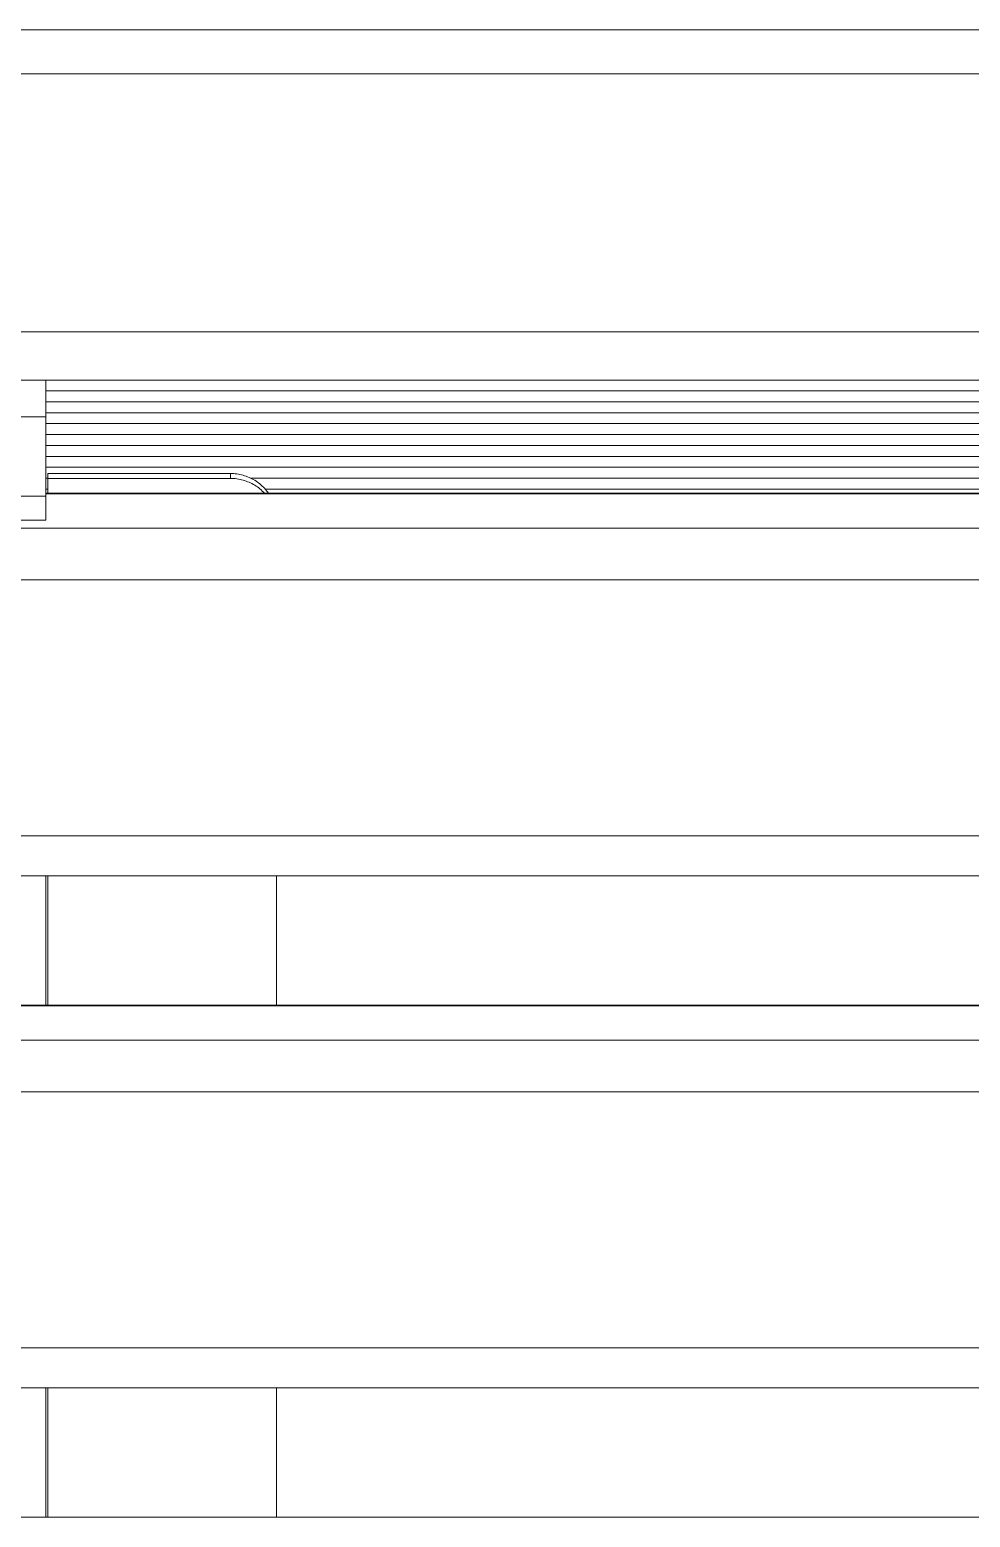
# Model space of a CAD drawing. Header units: inches. Extents: x -16 to 183, y -17 to 123.
# Drawn here: x -5 to -0.98, y 116.78 to 123.13 of the extents above; entities that cross this region are included whole.
import ezdxf

# ---------------------------------------------------------------- set-up
doc = ezdxf.new("R2010")
doc.units = ezdxf.units.IN
doc.layers.add('ZANO_R', color=7, linetype='Continuous', lineweight=0)

msp = doc.modelspace()

# ---------------------------------------------------------------- linework, layer by layer
at = {"layer": 'ZANO_R'}
for p, q in [((-7.48676, 123.13141), (62.98564, 123.13141)), ((62.98564, 122.94287), (-7.48676, 122.94287)), ((-7.48676, 121.84149), (62.98564, 121.84149)), ((62.98564, 121.6365), (-7.48676, 121.6365)), ((-4.9277, 121.47913), (-4.9277, 121.63647)), ((-4.9277, 121.58995), (27.55259, 121.58995)), ((27.55259, 121.58978), (-4.9277, 121.58978)), ((27.55259, 121.5434), (-4.9277, 121.5434)), ((-5.3214, 121.47913), (-4.9277, 121.47913)), ((-4.9277, 121.49686), (27.55259, 121.49686)), ((27.55259, 121.49668), (-4.9277, 121.49668)), ((-4.9277, 121.14137), (-4.9277, 121.47913)), ((27.55259, 121.45031), (-4.9277, 121.45031)), ((-4.9277, 121.40376), (27.55259, 121.40376)), ((27.55259, 121.40358), (-4.9277, 121.40358)), ((27.55259, 121.35721), (-4.9277, 121.35721)), ((-4.9277, 121.31066), (27.55259, 121.31066)), ((27.55259, 121.31048), (-4.9277, 121.31048)), ((27.55259, 121.26411), (-4.9277, 121.26411)), ((-4.9277, 121.21756), (-4.91983, 121.21756)), ((-4.91983, 121.21738), (-4.9277, 121.21738)), ((-4.91983, 121.23749), (-4.91983, 121.21655)), ((-4.91983, 121.23749), (-4.1403, 121.23749)), ((-4.91983, 121.21655), (-4.1403, 121.21655)), ((-4.91983, 121.1531), (-4.91983, 121.21655)), ((-4.1403, 121.23749), (-4.1403, 121.21655)), ((-4.1403, 121.23749), (-4.13352, 121.23738)), ((-4.1403, 121.21655), (-4.13351, 121.21644)), ((-4.13352, 121.23738), (-4.12674, 121.23704)), ((-4.13351, 121.21644), (-4.12672, 121.21609)), ((-4.12674, 121.23704), (-4.11998, 121.23647)), ((-4.12672, 121.21609), (-4.11995, 121.21551)), ((-4.11998, 121.23647), (-4.11324, 121.23566)), ((-4.11995, 121.21551), (-4.1132, 121.2147)), ((-4.11324, 121.23566), (-4.10654, 121.23462)), ((-4.1132, 121.2147), (-4.10648, 121.21366)), ((-4.10654, 121.23462), (-4.09987, 121.23335)), ((-4.10648, 121.21366), (-4.09981, 121.21239)), ((-4.09987, 121.23335), (-4.09325, 121.23186)), ((-4.09981, 121.21239), (-4.09318, 121.21089)), ((-4.09325, 121.23186), (-4.08669, 121.23014)), ((-4.09318, 121.21089), (-4.08661, 121.20916)), ((-4.08669, 121.23014), (-4.08019, 121.22819)), ((-4.08661, 121.20916), (-4.0801, 121.20721)), ((-4.08019, 121.22819), (-4.07376, 121.22602)), ((-4.0801, 121.20721), (-4.07366, 121.20503)), ((-4.07376, 121.22602), (-4.06741, 121.22363)), ((-4.07366, 121.20503), (-4.0673, 121.20264)), ((-4.06741, 121.22363), (-4.06115, 121.22103)), ((-4.0673, 121.20264), (-4.06102, 121.20002)), ((-4.06115, 121.22103), (-4.05497, 121.21821)), ((-4.06102, 121.20002), (-4.05484, 121.1972)), ((-4.05497, 121.21821), (-4.0489, 121.21518)), ((-4.05484, 121.1972), (-4.04876, 121.19416)), ((-4.05362, 121.21756), (26.67851, 121.21756)), ((26.67815, 121.21738), (-4.05326, 121.21738)), ((-4.0489, 121.21518), (-4.04294, 121.21194)), ((-4.04294, 121.21194), (-4.03709, 121.2085)), ((-4.03709, 121.2085), (-4.03136, 121.20487)), ((-4.03136, 121.20487), (-4.02577, 121.20103)), ((-4.02577, 121.20103), (-4.0203, 121.19701)), ((-4.0203, 121.19701), (-4.01498, 121.1928)), ((-4.9277, 121.14137), (-5.3214, 121.14137)), ((-4.91983, 121.17101), (-4.9277, 121.17101)), ((-4.9277, 121.1531), (27.55259, 121.1531)), ((27.55259, 121.15135), (-4.9277, 121.15135)), ((-4.9277, 121.03842), (-4.9277, 121.14137)), ((-4.04876, 121.19416), (-4.04279, 121.19091)), ((-4.04279, 121.19091), (-4.03694, 121.18747)), ((-4.03694, 121.18747), (-4.0312, 121.18382)), ((-4.0312, 121.18382), (-4.0256, 121.17998)), ((-4.0256, 121.17998), (-4.02012, 121.17594)), ((-4.02012, 121.17594), (-4.0148, 121.17172)), ((-4.01498, 121.1928), (-4.00981, 121.18841)), ((-4.0148, 121.17172), (-4.00962, 121.16733)), ((-4.00981, 121.18841), (-4.00479, 121.18385)), ((-4.00962, 121.16733), (-4.00459, 121.16275)), ((-4.00479, 121.18385), (-3.99992, 121.17911)), ((-4.00459, 121.16275), (-3.99972, 121.15801)), ((-3.99992, 121.17911), (-3.99523, 121.17421)), ((-3.99972, 121.15801), (-3.99502, 121.1531)), ((-3.99523, 121.17421), (-3.99071, 121.16916)), ((26.61717, 121.17101), (-3.99228, 121.17101)), ((-3.99071, 121.16916), (-3.98636, 121.16395)), ((-3.98636, 121.16395), (-3.98219, 121.15859)), ((-3.98219, 121.15859), (-3.97821, 121.1531)), ((-7.48676, 121.00475), (62.98564, 121.00475)), ((-4.9277, 121.03842), (-5.3214, 121.03842)), ((-4.9277, 121.0385), (-4.9277, 121.03842)), ((-4.9277, 121.03842), (-4.9277, 121.03842)), ((62.98564, 120.78348), (-7.48676, 120.78348)), ((-7.48676, 119.6909), (62.98564, 119.6909)), ((62.98564, 119.52023), (-7.48676, 119.52023)), ((-4.9277, 118.96796), (-4.9277, 119.52023)), ((-4.91983, 118.96796), (-4.91983, 119.52023)), ((-3.94345, 119.52023), (-3.94345, 118.96796)), ((-7.48676, 118.96796), (62.98564, 118.96796)), ((62.98564, 118.96621), (-7.48676, 118.96621)), ((-7.48676, 118.81961), (62.98564, 118.81961)), ((62.98564, 118.59833), (-7.48676, 118.59833)), ((-7.48676, 117.50576), (62.98564, 117.50576)), ((62.98564, 117.33509), (-7.48676, 117.33509)), ((-4.9277, 116.78281), (-4.9277, 117.33509)), ((-4.91983, 116.78281), (-4.91983, 117.33509)), ((-3.94345, 117.33509), (-3.94345, 116.78281)), ((-7.48676, 116.78281), (62.98564, 116.78281))]:
    msp.add_line(p, q, dxfattribs=at)

doc.saveas('drawing.dxf')
